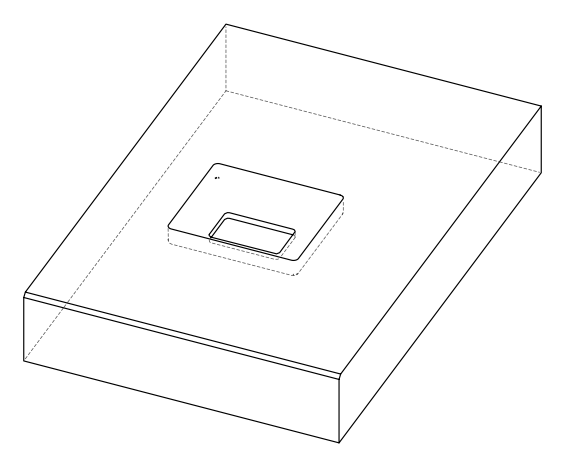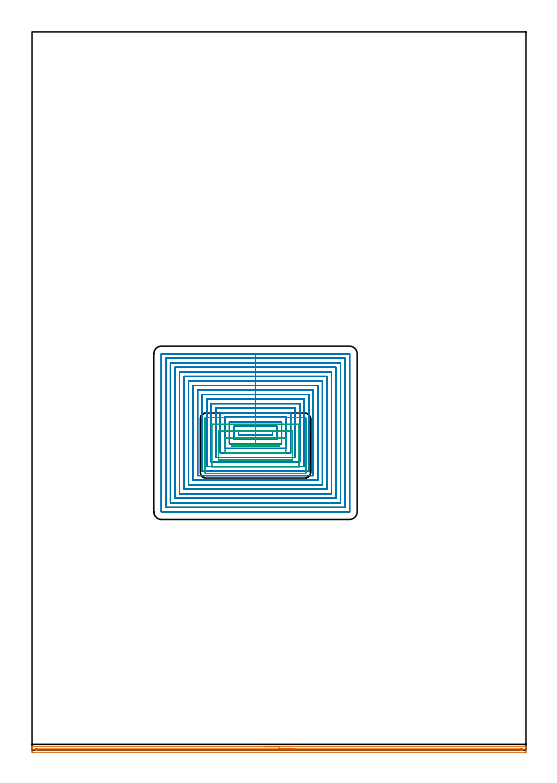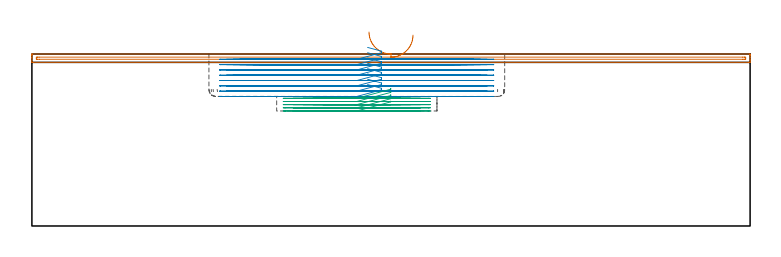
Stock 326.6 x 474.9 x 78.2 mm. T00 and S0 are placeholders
(PLAN: 3 operations, 2 tool changes, 87.5 min)
(1 AREA_MILL | FG_CHAMFER_SURFACE | UGT0205_001 | 5.38 min | 2358 mm3)
(2 MILL_RECTANGULAR_POCKET | POCKET_RECTANGULAR_STRAIGHT | UGT0201_089 | Follow Part, ap 2.5, ae 75% | 74.75 min | 295943 mm3)
(3 MILL_RECTANGULAR_POCKET_1 | POCKET_RECTANGULAR_STRAIGHT_1 | UGT0201_014 | Follow Part, ap 1.5, ae 75% | 7.33 min | 20677 mm3)
(TOOL UGT0205_001 | Chamfer Mill 20 x 3 x 45 deg. | D20 FL50 Z2)
(TOOL UGT0201_089 | End mill 10 mm | D10 R3 FL22 Z4)
(TOOL UGT0201_014 | End mill 6 mm | D6 FL24 Z4)
(OP 1 AREA_MILL)
G17 G21 G94 G90
T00 M6
G54
G17 G0 G90 X153.3 Y2.3 S1061 M3
G43 Z88.2 H0
G94 G1 X153.338 Z87.328 F250.
X153.452 Z86.463
X153.641 Z85.612
X153.903 Z84.78
X154.237 Z83.974
X154.64 Z83.2
X155.108 Z82.464
X155.64 Z81.772
X156.229 Z81.129
X156.872 Z80.54
X157.564 Z80.008
X158.3 Z79.54
X159.074 Z79.137
X159.88 Z78.803
X160.712 Z78.541
X161.564 Z78.352
X162.428 Z78.238
X163.3 Z78.2
X326.422
X326.59 Y2.297 Z78.188
X326.593 Y2.254 Z78.145
X326.6 Y1.85 Z77.75
Y1.552 Z77.452
Y0.845 Z76.74
Y-0.398 Z75.498
X326.597 Y-0.934 Z74.96
X326.592 Y-1.491 Z74.405
X326.537 Y-1.493 Z74.403
X325.975 Y-1.5 Z74.4
X0.625
X0.063 Y-1.493 Z74.403
X0.008 Y-1.491 Z74.405
X0. Y-0.934 Z74.96
Y0.491 Z76.387
Y0.845 Z76.74
Y1.552 Z77.452
Y1.85 Z77.75
X0.007 Y2.254 Z78.145
X0.01 Y2.297 Z78.188
X0.178 Y2.3 Z78.2
X163.3
Y0.886 Z76.786
X323.253
X324.149 Y0.883 Z76.783
X324.188 Y0.881 Z76.781
X324.59 Y0.845 Z76.745
X324.595 Y0.44 Z76.34
X324.59 Y-0.045 Z75.855
X324.224 Y-0.081 Z75.819
X324.188 Y-0.083 Z75.817
X323.335 Y-0.086 Z75.814
X3.347
X2.451 Y-0.083 Z75.817
X2.412 Y-0.081 Z75.819
X2.01 Y-0.045 Z75.855
X2.005 Y0.36 Z76.26
X2.01 Y0.845 Z76.745
X2.376 Y0.881 Z76.781
X2.412 Y0.883 Z76.783
X3.265 Y0.886 Z76.786
X163.3
X164.172 Z76.824
X165.036 Z76.938
X165.888 Z77.126
X166.72 Z77.389
X167.526 Z77.723
X168.3 Z78.125
X169.036 Z78.594
X169.728 Z79.125
X170.371 Z79.715
X170.96 Z80.358
X171.492 Z81.05
X171.96 Z81.786
X172.363 Z82.56
X172.697 Z83.366
X172.959 Z84.198
X173.148 Z85.049
X173.262 Z85.914
X173.3 Z86.786
G0 Z88.2
M5
M2
(OP 2 MILL_RECTANGULAR_POCKET)
G17 G21 G94 G90
T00 M6
G54
G17 G0 G90 X152.65 Y208.5 S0 M3
G43 Z88.2 H0
Z81.2
G94 G1 X159. Z79.499 F250.
Y211.1 Z78.802
X147.75 Z75.787
X136.5 F500.
Y208.5
X159.
Y211.1
X147.75
Y214.1
X133.5
Y205.5
X162.
Y214.1
X147.75
Y217.1
X130.5
Y202.5
X165.
Y217.1
X147.75
Y220.1
X127.5
Y199.5
X168.
Y220.1
X147.75
Y223.1
X124.5
Y196.5
X171.
Y223.1
X147.75
Y226.1
X121.5
Y193.5
X174.
Y226.1
X147.75
Y229.1
X118.5
Y190.5
X177.
Y229.1
X147.75
Y232.1
X115.5
Y187.5
X180.
Y232.1
X147.75
Y235.1
X112.5
Y184.5
X183.
Y235.1
X147.75
Y238.1
X109.5
Y181.5
X186.
Y238.1
X147.75
Y241.1
X106.5
Y178.5
X189.
Y241.1
X147.75
Y244.1
X103.5
Y175.5
X192.
Y244.1
X147.75
Y247.1
X100.5
Y172.5
X195.
Y247.1
X147.75
Y250.1
X97.5
Y169.5
X198.
Y250.1
X147.75
Y253.1
X94.5
Y166.5
X201.
Y253.1
X147.75
Y256.1
X91.5
Y163.5
X204.
Y256.1
X147.75
Y259.1
X88.5
Y160.5
X207.
Y259.1
X147.75
Y262.1
X85.6
X85.545 Y262.095
X85.505 Y262.055
X85.5 Y262.
Y157.6
X85.505 Y157.545
X85.545 Y157.505
X85.6 Y157.5
X209.9
X209.955 Y157.505
X209.995 Y157.545
X210. Y157.6
Y262.
X209.995 Y262.055
X209.955 Y262.095
X209.9 Y262.1
X147.75
X146.75
G0 X152.65 Y208.5 Z78.787
G1 X159. Z77.086 F250.
Y211.1 Z76.389
X147.75 Z73.375
X136.5 F500.
Y208.5
X159.
Y211.1
X147.75
Y214.1
X133.5
Y205.5
X162.
Y214.1
X147.75
Y217.1
X130.5
Y202.5
X165.
Y217.1
X147.75
Y220.1
X127.5
Y199.5
X168.
Y220.1
X147.75
Y223.1
X124.5
Y196.5
X171.
Y223.1
X147.75
Y226.1
X121.5
Y193.5
X174.
Y226.1
X147.75
Y229.1
X118.5
Y190.5
X177.
Y229.1
X147.75
Y232.1
X115.5
Y187.5
X180.
Y232.1
X147.75
Y235.1
X112.5
Y184.5
X183.
Y235.1
X147.75
Y238.1
X109.5
Y181.5
X186.
Y238.1
X147.75
Y241.1
X106.5
Y178.5
X189.
Y241.1
X147.75
Y244.1
X103.5
Y175.5
X192.
Y244.1
X147.75
Y247.1
X100.5
Y172.5
X195.
Y247.1
X147.75
Y250.1
X97.5
Y169.5
X198.
Y250.1
X147.75
Y253.1
X94.5
Y166.5
X201.
Y253.1
X147.75
Y256.1
X91.5
Y163.5
X204.
Y256.1
X147.75
Y259.1
X88.5
Y160.5
X207.
Y259.1
X147.75
Y262.1
X85.6
X85.545 Y262.095
X85.505 Y262.055
X85.5 Y262.
Y157.6
X85.505 Y157.545
X85.545 Y157.505
X85.6 Y157.5
X209.9
X209.955 Y157.505
X209.995 Y157.545
X210. Y157.6
Y262.
X209.995 Y262.055
X209.955 Y262.095
X209.9 Y262.1
X147.75
X146.75
G0 X152.65 Y208.5 Z76.375
G1 X159. Z74.674 F250.
Y211.1 Z73.977
X147.75 Z70.962
X136.5 F500.
Y208.5
X159.
Y211.1
X147.75
Y214.1
X133.5
Y205.5
X162.
Y214.1
X147.75
Y217.1
X130.5
Y202.5
X165.
Y217.1
X147.75
Y220.1
X127.5
Y199.5
X168.
Y220.1
X147.75
Y223.1
X124.5
Y196.5
X171.
Y223.1
X147.75
Y226.1
X121.5
Y193.5
X174.
Y226.1
X147.75
Y229.1
X118.5
Y190.5
X177.
Y229.1
X147.75
Y232.1
X115.5
Y187.5
X180.
Y232.1
X147.75
Y235.1
X112.5
Y184.5
X183.
Y235.1
X147.75
Y238.1
X109.5
Y181.5
X186.
Y238.1
X147.75
Y241.1
X106.5
Y178.5
X189.
Y241.1
X147.75
Y244.1
X103.5
Y175.5
X192.
Y244.1
X147.75
Y247.1
X100.5
Y172.5
X195.
Y247.1
X147.75
Y250.1
X97.5
Y169.5
X198.
Y250.1
X147.75
Y253.1
X94.5
Y166.5
X201.
Y253.1
X147.75
Y256.1
X91.5
Y163.5
X204.
Y256.1
X147.75
Y259.1
X88.5
Y160.5
X207.
Y259.1
X147.75
Y262.1
X85.6
X85.545 Y262.095
X85.505 Y262.055
X85.5 Y262.
Y157.6
X85.505 Y157.545
X85.545 Y157.505
X85.6 Y157.5
X209.9
X209.955 Y157.505
X209.995 Y157.545
X210. Y157.6
Y262.
X209.995 Y262.055
X209.955 Y262.095
X209.9 Y262.1
X147.75
X146.75
G0 X152.65 Y208.5 Z73.962
G1 X159. Z72.261 F250.
Y211.1 Z71.564
X147.75 Z68.55
X136.5 F500.
Y208.5
X159.
Y211.1
X147.75
Y214.1
X133.5
Y205.5
X162.
Y214.1
X147.75
Y217.1
X130.5
Y202.5
X165.
Y217.1
X147.75
Y220.1
X127.5
Y199.5
X168.
Y220.1
X147.75
Y223.1
X124.5
Y196.5
X171.
Y223.1
X147.75
Y226.1
X121.5
Y193.5
X174.
Y226.1
X147.75
Y229.1
X118.5
Y190.5
X177.
Y229.1
X147.75
Y232.1
X115.5
Y187.5
X180.
Y232.1
X147.75
Y235.1
X112.5
Y184.5
X183.
Y235.1
X147.75
Y238.1
X109.5
Y181.5
X186.
Y238.1
X147.75
Y241.1
X106.5
Y178.5
X189.
Y241.1
X147.75
Y244.1
X103.5
Y175.5
X192.
Y244.1
X147.75
Y247.1
X100.5
Y172.5
X195.
Y247.1
X147.75
Y250.1
X97.5
Y169.5
X198.
Y250.1
X147.75
Y253.1
X94.5
Y166.5
X201.
Y253.1
X147.75
Y256.1
X91.5
Y163.5
X204.
Y256.1
X147.75
Y259.1
X88.5
Y160.5
X207.
Y259.1
X147.75
Y262.1
X85.6
X85.545 Y262.095
X85.505 Y262.055
X85.5 Y262.
Y157.6
X85.505 Y157.545
X85.545 Y157.505
X85.6 Y157.5
X209.9
X209.955 Y157.505
X209.995 Y157.545
X210. Y157.6
Y262.
X209.995 Y262.055
X209.955 Y262.095
X209.9 Y262.1
X147.75
X146.75
G0 X152.65 Y208.5 Z71.55
G1 X159. Z69.849 F250.
Y211.1 Z69.152
X147.75 Z66.137
X136.5 F500.
Y208.5
X159.
Y211.1
X147.75
Y214.1
X133.5
Y205.5
X162.
Y214.1
X147.75
Y217.1
X130.5
Y202.5
X165.
Y217.1
X147.75
Y220.1
X127.5
Y199.5
X168.
Y220.1
X147.75
Y223.1
X124.5
Y196.5
X171.
Y223.1
X147.75
Y226.1
X121.5
Y193.5
X174.
Y226.1
X147.75
Y229.1
X118.5
Y190.5
X177.
Y229.1
X147.75
Y232.1
X115.5
Y187.5
X180.
Y232.1
X147.75
Y235.1
X112.5
Y184.5
X183.
Y235.1
X147.75
Y238.1
X109.5
Y181.5
X186.
Y238.1
X147.75
Y241.1
X106.5
Y178.5
X189.
Y241.1
X147.75
Y244.1
X103.5
Y175.5
X192.
Y244.1
X147.75
Y247.1
X100.5
Y172.5
X195.
Y247.1
X147.75
Y250.1
X97.5
Y169.5
X198.
Y250.1
X147.75
Y253.1
X94.5
Y166.5
X201.
Y253.1
X147.75
Y256.1
X91.5
Y163.5
X204.
Y256.1
X147.75
Y259.1
X88.5
Y160.5
X207.
Y259.1
X147.75
Y262.1
X85.6
X85.545 Y262.095
X85.505 Y262.055
X85.5 Y262.
Y157.6
X85.505 Y157.545
X85.545 Y157.505
X85.6 Y157.5
X209.9
X209.955 Y157.505
X209.995 Y157.545
X210. Y157.6
Y262.
X209.995 Y262.055
X209.955 Y262.095
X209.9 Y262.1
X147.75
X146.75
G0 X152.65 Y208.5 Z69.137
G1 X159. Z67.436 F250.
Y211.1 Z66.739
X147.75 Z63.725
X136.5 F500.
Y208.5
X159.
Y211.1
X147.75
Y214.1
X133.5
Y205.5
X162.
Y214.1
X147.75
Y217.1
X130.5
Y202.5
X165.
Y217.1
X147.75
Y220.1
X127.5
Y199.5
X168.
Y220.1
X147.75
Y223.1
X124.5
Y196.5
X171.
Y223.1
X147.75
Y226.1
X121.5
Y193.5
X174.
Y226.1
X147.75
Y229.1
X118.5
Y190.5
X177.
Y229.1
X147.75
Y232.1
X115.5
Y187.5
X180.
Y232.1
X147.75
Y235.1
X112.5
Y184.5
X183.
Y235.1
X147.75
Y238.1
X109.5
Y181.5
X186.
Y238.1
X147.75
Y241.1
X106.5
Y178.5
X189.
Y241.1
X147.75
Y244.1
X103.5
Y175.5
X192.
Y244.1
X147.75
Y247.1
X100.5
Y172.5
X195.
Y247.1
X147.75
Y250.1
X97.5
Y169.5
X198.
Y250.1
X147.75
Y253.1
X94.5
Y166.5
X201.
Y253.1
X147.75
Y256.1
X91.5
Y163.5
X204.
Y256.1
X147.75
Y259.1
X88.5
Y160.5
X207.
Y259.1
X147.75
Y262.1
X85.6
X85.545 Y262.095
X85.505 Y262.055
X85.5 Y262.
Y157.6
X85.505 Y157.545
X85.545 Y157.505
X85.6 Y157.5
X209.9
X209.955 Y157.505
X209.995 Y157.545
X210. Y157.6
Y262.
X209.995 Y262.055
X209.955 Y262.095
X209.9 Y262.1
X147.75
X146.75
G0 X152.65 Y208.5 Z66.725
G1 X159. Z65.024 F250.
Y211.1 Z64.327
X147.75 Z61.312
X136.5 F500.
Y208.5
X159.
Y211.1
X147.75
Y214.1
X133.5
Y205.5
X162.
Y214.1
X147.75
Y217.1
X130.5
Y202.5
X165.
Y217.1
X147.75
Y220.1
X127.5
Y199.5
X168.
Y220.1
X147.75
Y223.1
X124.5
Y196.5
X171.
Y223.1
X147.75
Y226.1
X121.5
Y193.5
X174.
Y226.1
X147.75
Y229.1
X118.5
Y190.5
X177.
Y229.1
X147.75
Y232.1
X115.5
Y187.5
X180.
Y232.1
X147.75
Y235.1
X112.5
Y184.5
X183.
Y235.1
X147.75
Y238.1
X109.5
Y181.5
X186.
Y238.1
X147.75
Y241.1
X106.5
Y178.5
X189.
Y241.1
X147.75
Y244.1
X103.5
Y175.5
X192.
Y244.1
X147.75
Y247.1
X100.5
Y172.5
X195.
Y247.1
X147.75
Y250.1
X97.5
Y169.5
X198.
Y250.1
X147.75
Y253.1
X94.5
Y166.5
X201.
Y253.1
X147.75
Y256.1
X91.5
Y163.5
X204.
Y256.1
X147.75
Y259.1
X88.5
Y160.5
X207.
Y259.1
X147.75
Y262.1
X85.6
X85.545 Y262.095
X85.505 Y262.055
X85.5 Y262.
Y157.6
X85.505 Y157.545
X85.545 Y157.505
X85.6 Y157.5
X209.9
X209.955 Y157.505
X209.995 Y157.545
X210. Y157.6
Y262.
X209.995 Y262.055
X209.955 Y262.095
X209.9 Y262.1
X147.75
X146.75
G0 X152.65 Y208.5 Z64.312
G1 X159. Z62.611 F250.
Y211.1 Z61.914
X147.75 Z58.9
X136.5 F500.
Y208.5
X159.
Y211.1
X147.75
Y214.1
X133.5
Y205.5
X162.
Y214.1
X147.75
Y217.1
X130.5
Y202.5
X165.
Y217.1
X147.75
Y220.1
X127.5
Y199.5
X168.
Y220.1
X147.75
Y223.1
X124.5
Y196.5
X171.
Y223.1
X147.75
Y226.1
X121.5
Y193.5
X174.
Y226.1
X147.75
Y229.1
X118.5
Y190.5
X177.
Y229.1
X147.75
Y232.1
X115.5
Y187.5
X180.
Y232.1
X147.75
Y235.1
X112.5
Y184.5
X183.
Y235.1
X147.75
Y238.1
X109.5
Y181.5
X186.
Y238.1
X147.75
Y241.1
X106.5
Y178.5
X189.
Y241.1
X147.75
Y244.1
X103.5
Y175.5
X192.
Y244.1
X147.75
Y247.1
X100.5
Y172.5
X195.
Y247.1
X147.75
Y250.1
X97.5
Y169.5
X198.
Y250.1
X147.75
Y253.1
X94.5
Y166.5
X201.
Y253.1
X147.75
Y256.1
X91.5
Y163.5
X204.
Y256.1
X147.75
Y259.1
X88.5
Y160.5
X207.
Y259.1
X147.75
Y262.1
X85.6
X85.545 Y262.095
X85.505 Y262.055
X85.5 Y262.
Y157.6
X85.505 Y157.545
X85.545 Y157.505
X85.6 Y157.5
X209.9
X209.955 Y157.505
X209.995 Y157.545
X210. Y157.6
Y262.
X209.995 Y262.055
X209.955 Y262.095
X209.9 Y262.1
X147.75
X146.75
G0 Z88.2
M5
M2
(OP 3 MILL_RECTANGULAR_POCKET_1)
G17 G21 G94 G90
T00 M6
G54
G17 G0 G90 X163.084 Y200.9 S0 M3
G43 Z88.2 H0
Z62.494
G94 G1 X163.2 Z62.463 F250.
Y201.9 Z62.195
X147.75 Z58.056
X132.3 F500.
Y200.9
X163.2
Y201.9
X147.75
Y206.4
X127.8
Y196.4
X167.7
Y206.4
X147.75
Y210.9
X123.3
Y191.9
X172.2
Y210.9
X147.75
Y215.4
X118.8
Y187.4
X176.7
Y215.4
X147.75
Y219.9
X115.1
G3 X114.3 Y219.1 R0.8
G1 Y183.7
G3 X115.1 Y182.9 R0.8
G1 X180.4
G3 X181.2 Y183.7 R0.8
G1 Y219.1
G3 X180.4 Y219.9 R0.8
G1 X147.75
X146.75
G0 X163.084 Y200.9 Z61.056
G1 X163.2 Z61.024 F250.
Y201.9 Z60.756
X147.75 Z56.617
X132.3 F500.
Y200.9
X163.2
Y201.9
X147.75
Y206.4
X127.8
Y196.4
X167.7
Y206.4
X147.75
Y210.9
X123.3
Y191.9
X172.2
Y210.9
X147.75
Y215.4
X118.8
Y187.4
X176.7
Y215.4
X147.75
Y219.9
X115.1
G3 X114.3 Y219.1 R0.8
G1 Y183.7
G3 X115.1 Y182.9 R0.8
G1 X180.4
G3 X181.2 Y183.7 R0.8
G1 Y219.1
G3 X180.4 Y219.9 R0.8
G1 X147.75
X146.75
G0 X163.084 Y200.9 Z59.617
G1 X163.2 Z59.586 F250.
Y201.9 Z59.318
X147.75 Z55.178
X132.3 F500.
Y200.9
X163.2
Y201.9
X147.75
Y206.4
X127.8
Y196.4
X167.7
Y206.4
X147.75
Y210.9
X123.3
Y191.9
X172.2
Y210.9
X147.75
Y215.4
X118.8
Y187.4
X176.7
Y215.4
X147.75
Y219.9
X115.1
G3 X114.3 Y219.1 R0.8
G1 Y183.7
G3 X115.1 Y182.9 R0.8
G1 X180.4
G3 X181.2 Y183.7 R0.8
G1 Y219.1
G3 X180.4 Y219.9 R0.8
G1 X147.75
X146.75
G0 X163.084 Y200.9 Z58.178
G1 X163.2 Z58.147 F250.
Y201.9 Z57.879
X147.75 Z53.739
X132.3 F500.
Y200.9
X163.2
Y201.9
X147.75
Y206.4
X127.8
Y196.4
X167.7
Y206.4
X147.75
Y210.9
X123.3
Y191.9
X172.2
Y210.9
X147.75
Y215.4
X118.8
Y187.4
X176.7
Y215.4
X147.75
Y219.9
X115.1
G3 X114.3 Y219.1 R0.8
G1 Y183.7
G3 X115.1 Y182.9 R0.8
G1 X180.4
G3 X181.2 Y183.7 R0.8
G1 Y219.1
G3 X180.4 Y219.9 R0.8
G1 X147.75
X146.75
G0 X163.084 Y200.9 Z56.739
G1 X163.2 Z56.708 F250.
Y201.9 Z56.44
X147.75 Z52.3
X132.3 F500.
Y200.9
X163.2
Y201.9
X147.75
Y206.4
X127.8
Y196.4
X167.7
Y206.4
X147.75
Y210.9
X123.3
Y191.9
X172.2
Y210.9
X147.75
Y215.4
X118.8
Y187.4
X176.7
Y215.4
X147.75
Y219.9
X115.1
G3 X114.3 Y219.1 R0.8
G1 Y183.7
G3 X115.1 Y182.9 R0.8
G1 X180.4
G3 X181.2 Y183.7 R0.8
G1 Y219.1
G3 X180.4 Y219.9 R0.8
G1 X147.75
X146.75
G0 Z88.2
M5
M2
